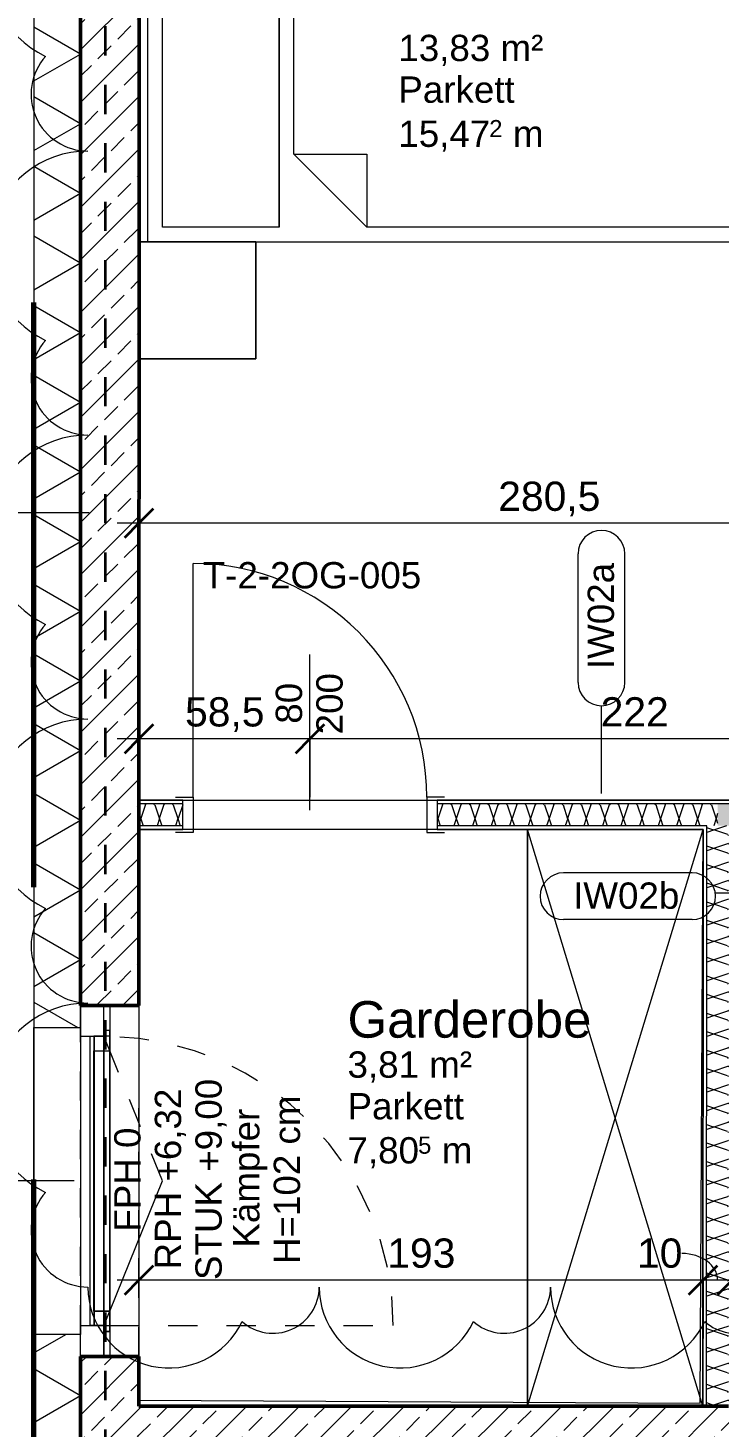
# Model space of a CAD drawing. Header units: metres. Extents: x -67.4 to -27.2, y 43.9 to 89.6.
# Drawn here: x -54.368 to -52.003, y 75.802 to 80.591 of the extents above; entities that cross this region are included whole.
import ezdxf

# ---------------------------------------------------------------- set-up
doc = ezdxf.new("R2010")
doc.units = ezdxf.units.M
for name, pattern in [('Strich Punkt Mittel', [0.015875, 0.00635, -0.004763, 0, -0.004763]), ('Verdeckt', [0.003, 0.002, -0.001]), ('Verdeckt Oben', [0.00225, 0.0015, -0.00075])]:
    doc.linetypes.add(name, pattern=pattern)
for name, color, linetype, lineweight in [('A-DETL-GENF_', 92, 'Continuous', 13), ('A-GLAZ', 151, 'Continuous', 18), ('A-GLAZ-IDEN_', 152, 'Continuous', 9), ('A_Bemassung-50_', 4, 'Continuous', 9), ('A_Bemassung_', 4, 'Continuous', 9), ('A_Beschriftung_', 7, 'Continuous', 9), ('A_Decken', 8, 'Continuous', 13), ('A_Fenster', 7, 'Continuous', 13), ('A_Moebel', 6, 'Continuous', 13), ('A_Raeume_', 7, 'Continuous', 5), ('A_Raeume_Beschriftung_', 7, 'Continuous', 9), ('A_Raster_', 1, 'Continuous', 9), ('A_Tueren', 31, 'Continuous', 13), ('A_Waende', 7, 'Continuous', 13), ('G-ANNO-REVC_', 71, 'Continuous', 9)]:
    doc.layers.add(name, color=color, linetype=linetype, lineweight=lineweight)
doc.styles.add('Arial_2', font='arial.ttf', dxfattribs={"height": 0.09})
doc.styles.add('Arial_3', font='arial.ttf', dxfattribs={"height": 0.05849})
doc.styles.add('Arial_4', font='arial.ttf', dxfattribs={"height": 0.125})
doc.styles.add('Arial_5', font='arial.ttf', dxfattribs={"height": 0.1})
doc.dimstyles.new('WGA-Bemaßung', dxfattribs={"dimscale": 0.3048, "dimtxt": 0.102026, "dimasz": 0.328084, "dimexe": 0.246063, "dimexo": 0.0625, "dimgap": 0.04101, "dimtad": 1, "dimdec": 1, "dimlfac": 100, "dimrnd": 0.5, "dimdsep": 46, "dimtxsty": 'Arial_5', "dimblk1": 'OBLIQUE', "dimblk2": 'OBLIQUE', "dimsah": 1, "dimcen": 0.09, "dimdle": 0.246063, "dimazin": 2, "dimtfac": 1, "dimtdec": 4, "dimtix": 1, "dimtmove": 0, "dimatfit": 3, "dimfxl": 0.656168, "dimfxlon": 1, "dimtvp": 1, "dimtolj": 1, "dimtzin": 0, "dimarcsym": 2})
doc.dimstyles.new('WGA-Bemaßung_3', dxfattribs={"dimscale": 0.3048, "dimtxt": 0.102026, "dimasz": 0.328084, "dimexe": 0.246063, "dimexo": 0.0625, "dimgap": 0.04101, "dimtad": 1, "dimdec": 1, "dimlfac": 100, "dimrnd": 0.5, "dimdsep": 46, "dimtxsty": 'Arial_5', "dimblk1": 'OBLIQUE', "dimblk2": 'OBLIQUE', "dimsah": 1, "dimcen": 0.09, "dimdle": 0.246063, "dimazin": 2, "dimtfac": 1, "dimtdec": 4, "dimtix": 1, "dimtmove": 1, "dimatfit": 3, "dimfxl": 0.656168, "dimfxlon": 1, "dimtvp": 1, "dimtolj": 1, "dimtzin": 0, "dimarcsym": 2})
pattern_1 = [(45, (0, 0), (-0.08980256, 0.08980256), []), (45, (0.0898, 0), (-0.08980256, 0.08980256), [0.0635, -0.03175])]

# ---------------------------------------------------------------- blocks, each defined once
blk = doc.blocks.new('UZ_D1 - SL_0800x2000_Zimmertür_Stahlzarge_GK-7175508-263_PP_02OG_BT2')
at = {"layer": 'A_Tueren', "lineweight": 5}
for p, q in [((-0.4, 0.06), (-0.46, 0.06)), ((-0.4, -0.06), (-0.4, 0.06)), ((0.4, 0.06), (0.46, 0.06)), ((0.4, -0.06), (0.4, 0.06)), ((-0.46, -0.06), (-0.4, -0.06)), ((0.46, -0.06), (0.4, -0.06)), ((0.4, -0.06), (0.4, -0.86))]:
    blk.add_line(p, q, dxfattribs=at)
blk.add_arc((0.4, -0.06), 0.8, 180, 270, dxfattribs=at)
blk = doc.blocks.new('Moeb_Bett - Doppelbett 180x210-V15-263_PP_02OG_BT2')
at = {"layer": 'A_Moebel', "color": 8}
for p, q in [((-1.3, 1.05), (-1.3, 0.65)), ((-0.9, 1.05), (-1.3, 1.05)), ((-1.3, 1.05), (-0.9, 1.05)), ((-1.3, 0.65), (-1.3, 1.05)), ((-0.9, 1.05), (-0.9, -1.05)), ((-0.9, 0.65), (-0.9, 1.05)), ((-0.9, 1.05), (-0.9, 0.65)), ((-0.9, 1.02), (0.9, 1.02)), ((0.9, -1.05), (0.9, 1.05)), ((1.3, 1.05), (0.9, 1.05)), ((0.9, 1.05), (0.9, 0.65)), ((0.9, 0.65), (0.9, 1.05)), ((0.9, 1.05), (1.3, 1.05)), ((1.3, 0.65), (1.3, 1.05)), ((1.3, 1.05), (1.3, 0.65)), ((-0.85, 0.57), (-0.85, 0.97)), ((-0.85, 0.97), (-0.025, 0.97)), ((-0.025, 0.97), (-0.025, 0.57)), ((0.025, 0.57), (0.025, 0.97)), ((0.025, 0.97), (0.85, 0.97)), ((0.85, 0.97), (0.85, 0.57)), ((-1.3, 0.65), (-0.9, 0.65)), ((-0.9, 0.65), (-1.3, 0.65)), ((0.9, 0.65), (1.3, 0.65)), ((1.3, 0.65), (0.9, 0.65)), ((-0.025, 0.57), (-0.85, 0.57)), ((-0.85, 0.57), (0.85, 0.57)), ((0.85, 0.57), (0.025, 0.57)), ((-0.85, 0.27), (-0.6, 0.52)), ((-0.6, 0.52), (-0.6, 0.27)), ((-0.6, 0.52), (-0.025, 0.52)), ((-0.025, 0.52), (-0.025, -1)), ((0.025, -1), (0.025, 0.52)), ((0.025, 0.52), (0.6, 0.52)), ((0.6, 0.52), (0.6, 0.27)), ((0.85, 0.27), (0.6, 0.52)), ((-0.6, 0.27), (-0.85, 0.27)), ((-0.85, -1), (-0.85, 0.27)), ((0.6, 0.27), (0.85, 0.27)), ((0.85, 0.27), (0.85, -1)), ((-0.025, -1), (-0.85, -1)), ((0.85, -1), (0.025, -1)), ((-0.9, -1.05), (0.9, -1.05))]:
    blk.add_line(p, q, dxfattribs=at)
blk = doc.blocks.new('Moeb_Schrank - Schrank_2m_60cm-6531564-263_PP_02OG_BT2')
at = {"layer": 'A_Moebel', "color": 8}
for p, q in [((0, 0), (1.9725, 0.6)), ((0, 0.6), (1.9725, 0)), ((1.9725, 0.6), (0, 0.6)), ((0, 0.6), (0, 0)), ((0, 0), (0, 0.6)), ((0, 0.6), (1.9725, 0.6)), ((1.9725, 0), (1.9725, 0.6)), ((1.9725, 0.6), (1.9725, 0.2996)), ((0, 0), (1.9725, 0)), ((1.9725, 0), (0, 0))]:
    blk.add_line(p, q, dxfattribs=at)
blk = doc.blocks.new('Fens_1tlg_OL - DF_OL_DK_1120x2400-V21-263_PP_02OG_BT2')
at = {"layer": 'A-GLAZ'}
for p, q in [((-0.6, 0.1), (-0.495, 0.1)), ((-0.6, 0.02), (-0.6, 0.1)), ((0.525, 0.1), (-0.525, 0.1)), ((-0.495, 0.1), (-0.495, 0.02)), ((0.495, 0.1), (0.495, 0.02)), ((0.6, 0.1), (0.495, 0.1)), ((0.6, 0.02), (0.6, 0.1)), ((-0.6, 0.02), (-0.515, 0.02)), ((-0.495, 0.02), (-0.6, 0.02)), ((-0.515, 0.02), (-0.495, 0.02)), ((-0.495, 0.02), (-0.445, 0.02)), ((-0.445, 0.02), (0.445, 0.02)), ((0.445, 0.02), (0.495, 0.02)), ((0.495, 0.02), (0.515, 0.02)), ((0.495, 0.02), (0.6, 0.02)), ((0.515, 0.02), (0.6, 0.02))]:
    blk.add_line(p, q, dxfattribs=at)
at = {"layer": 'A_Fenster', "linetype": 'Verdeckt Oben', "lineweight": 5}
for p, q in [((-0.525, 0.26), (0.525, 0.26)), ((-0.525, 0.1), (0.525, 0.1)), ((-0.6, -0.1), (0.6, -0.1)), ((-0.6, -0.1), (0.6, -0.1))]:
    blk.add_line(p, q, dxfattribs=at)
at = {"layer": 'A_Fenster'}
for p, q in [((-0.6, 0.1), (-0.6, 0.02)), ((-0.495, 0.055), (-0.495, 0.067)), ((-0.495, 0.067), (0.495, 0.067)), ((-0.495, 0.067), (0.495, 0.067)), ((-0.495, 0.055), (-0.495, 0.067)), ((-0.495, 0.02), (-0.495, 0.055)), ((-0.445, 0.055), (-0.495, 0.055)), ((0.495, 0.055), (-0.495, 0.055)), ((-0.495, 0.055), (-0.495, 0.02)), ((-0.495, 0.053), (-0.495, 0.055)), ((-0.495, 0.053), (-0.495, 0.055)), ((-0.445, 0.053), (-0.495, 0.053)), ((-0.445, 0.053), (-0.495, 0.053)), ((0.445, 0.055), (-0.445, 0.055)), ((-0.445, 0.055), (-0.445, 0)), ((0.445, 0.055), (-0.445, 0.055)), ((-0.445, 0.055), (0.445, 0.055)), ((-0.445, 0), (-0.445, 0.055)), ((0.445, 0.053), (-0.445, 0.053)), ((0.445, 0.053), (-0.445, 0.053)), ((0.495, 0.055), (0.445, 0.055)), ((0.445, 0.055), (0.445, 0)), ((0.445, 0.055), (0.445, 0)), ((0.495, 0.053), (0.445, 0.053)), ((0.495, 0.053), (0.445, 0.053)), ((0.495, 0.067), (0.495, 0.055)), ((0.495, 0.067), (0.495, 0.055)), ((0.495, 0.02), (0.495, 0.055)), ((0.495, 0.02), (0.495, 0.055)), ((0.495, 0.055), (0.495, 0.053)), ((0.495, 0.055), (0.495, 0.053)), ((-0.6, 0.02), (-0.515, 0.02)), ((-0.515, 0.02), (-0.495, 0.02)), ((-0.495, 0.02), (-0.515, 0.02)), ((-0.515, 0.02), (0.515, 0.02)), ((-0.515, 0), (-0.515, 0.02)), ((-0.515, 0.02), (-0.515, 0)), ((-0.495, 0.02), (-0.4455, 0)), ((-0.495, 0.02), (-0.445, 0.02)), ((-0.495, 0.02), (0.495, 0.02)), ((-0.445, 0.02), (-0.495, 0.02)), ((-0.495, 0.02), (-0.445, 0.02)), ((-0.445, 0.02), (0.445, 0.02)), ((0.445, 0.02), (-0.445, 0.02)), ((-0.445, 0.02), (0.445, 0.02)), ((0.445, 0.02), (0.495, 0.02)), ((0.495, 0.02), (0.445, 0.02)), ((0.445, 0.02), (0.495, 0.02)), ((0.495, 0.02), (0.515, 0.02)), ((0.515, 0.02), (0.495, 0.02)), ((0.515, 0.02), (0.6, 0.02)), ((0.515, 0), (0.515, 0.02)), ((0.515, 0), (0.515, 0.02)), ((0.515, 0), (-0.515, 0)), ((-0.515, 0), (-0.445, 0)), ((-0.4455, 0), (0, -0.18)), ((0.445, 0), (-0.445, 0)), ((0.445, 0), (-0.445, 0)), ((-0.445, 0), (0.445, 0)), ((0.445, 0), (0.515, 0))]:
    blk.add_line(p, q, dxfattribs=at)
at = {"layer": 'A_Fenster', "linetype": 'Verdeckt', "lineweight": 5}
for p, q in [((-0.495, 0.02), (-0.495, 0)), ((0.4455, 0), (0.495, 0.02)), ((-0.495, 0), (-0.495, -0.97)), ((0, -0.18), (0.4455, 0))]:
    blk.add_line(p, q, dxfattribs=at)
for start, end in [(358.8397, 0), (270, 358.8397)]:
    blk.add_arc((-0.495, 0.02), 0.99, start, end, dxfattribs=at)
blk = doc.blocks.new('Fens_1tlg_OL - DF_OL_DK_1120x2400-V32-263_PP_02OG_BT2')
at = {"layer": 'A_Fenster', "linetype": 'Verdeckt Oben', "lineweight": 5}
for p, q in [((-0.525, 0.26), (0.525, 0.26)), ((-0.525, 0.1), (0.525, 0.1)), ((-0.6, -0.1), (0.6, -0.1)), ((-0.6, -0.1), (0.6, -0.1))]:
    blk.add_line(p, q, dxfattribs=at)
at = {"layer": 'A_Fenster'}
for p, q in [((-0.495, 0.055), (-0.495, 0.067)), ((-0.495, 0.067), (0.495, 0.067)), ((-0.495, 0.067), (0.495, 0.067)), ((-0.495, 0.055), (-0.495, 0.067)), ((-0.495, 0.053), (-0.495, 0.055)), ((-0.445, 0.055), (-0.495, 0.055)), ((-0.445, 0.055), (-0.495, 0.055)), ((-0.495, 0.055), (-0.495, 0.053)), ((-0.495, 0.053), (-0.495, 0.055)), ((-0.495, 0.053), (-0.495, 0.055)), ((-0.495, 0.02), (-0.495, 0.053)), ((-0.495, 0.053), (-0.495, 0.02)), ((-0.445, 0.053), (-0.495, 0.053)), ((-0.445, 0.053), (-0.495, 0.053)), ((0.445, 0.055), (-0.445, 0.055)), ((0.445, 0.055), (-0.445, 0.055)), ((-0.445, 0.055), (-0.445, 0.053)), ((0.445, 0.055), (-0.445, 0.055)), ((-0.445, 0.055), (0.445, 0.055)), ((-0.445, 0.053), (-0.445, 0.055)), ((-0.445, 0.053), (-0.445, 0.02)), ((-0.445, 0.02), (-0.445, 0.053)), ((0.445, 0.053), (-0.445, 0.053)), ((0.445, 0.053), (-0.445, 0.053)), ((0.495, 0.055), (0.445, 0.055)), ((0.495, 0.055), (0.445, 0.055)), ((0.445, 0.055), (0.445, 0.053)), ((0.445, 0.055), (0.445, 0.053)), ((0.445, 0.053), (0.445, 0.02)), ((0.445, 0.053), (0.445, 0.02)), ((0.495, 0.053), (0.445, 0.053)), ((0.495, 0.053), (0.445, 0.053)), ((0.495, 0.067), (0.495, 0.055)), ((0.495, 0.067), (0.495, 0.055)), ((0.495, 0.053), (0.495, 0.055)), ((0.495, 0.053), (0.495, 0.055)), ((0.495, 0.055), (0.495, 0.053)), ((0.495, 0.055), (0.495, 0.053)), ((0.495, 0.02), (0.495, 0.053)), ((0.495, 0.02), (0.495, 0.053)), ((-0.495, 0.02), (-0.515, 0.02)), ((-0.515, 0.02), (-0.495, 0.02)), ((-0.515, 0), (-0.515, 0.02)), ((-0.515, 0.02), (-0.515, 0)), ((-0.495, 0.02), (-0.4455, 0)), ((-0.495, 0.02), (-0.445, 0.02)), ((-0.445, 0.02), (-0.495, 0.02)), ((-0.495, 0.02), (-0.445, 0.02)), ((-0.495, 0.02), (-0.445, 0.02)), ((-0.445, 0.02), (0.445, 0.02)), ((0.445, 0.02), (-0.445, 0.02)), ((-0.445, 0.02), (0.445, 0.02)), ((-0.445, 0.02), (-0.445, 0)), ((-0.445, 0.02), (0.445, 0.02)), ((-0.445, 0), (-0.445, 0.02)), ((0.445, 0.02), (0.495, 0.02)), ((0.495, 0.02), (0.445, 0.02)), ((0.445, 0.02), (0.495, 0.02)), ((0.445, 0.02), (0.445, 0)), ((0.445, 0.02), (0.445, 0)), ((0.445, 0.02), (0.495, 0.02)), ((0.515, 0.02), (0.495, 0.02)), ((0.495, 0.02), (0.515, 0.02)), ((0.515, 0), (0.515, 0.02)), ((0.515, 0), (0.515, 0.02))]:
    blk.add_line(p, q, dxfattribs=at)
at = {"layer": 'A_Fenster', "linetype": 'Verdeckt', "lineweight": 5}
for p, q in [((-0.495, 0.02), (-0.495, 0)), ((0.4455, 0), (0.495, 0.02))]:
    blk.add_line(p, q, dxfattribs=at)
blk.add_arc((-0.495, 0.02), 0.99, 358.8397, 0, dxfattribs=at)
blk = doc.blocks.new('Dtai_Fluchtlinie_Grenzlinie - Dtai_Grenzlinie-5920249-263_PP_02OG_BT2')
at = {"layer": 'A-DETL-GENF_', "lineweight": 70}
for p, q in [((27.45, 0), (29.45, 0)), ((30.45, 0), (32.45, 0))]:
    blk.add_line(p, q, dxfattribs=at)
blk = doc.blocks.new('BS_Tuer_PP - oben-10002441-263_PP_02OG_BT2')
at = {"layer": 'A_Beschriftung_'}
blk.add_line((0, 0.000124), (0, 0.010761), dxfattribs=at)
blk = doc.blocks.new('BS_Fens_PP_Kämpfer - oben-10106766-263_PP_02OG_BT2')
at = {"layer": 'A-GLAZ-IDEN_'}
blk.add_line((0, 0.000124), (0, 0.010761), dxfattribs=at)
blk = doc.blocks.new('DIMBLOCK246-263_PP_02OG_BT2')
at = {"layer": 'A_Bemassung-50_', "transparency": 16777216}
for p, q in [((-51.9581, 76.3075), (-51.9581, 76.3825)), ((-49.3331, 76.3074), (-49.3331, 76.3824)), ((-49.3331, 76.3074), (-51.9581, 76.3075)), ((-51.9581, 76.3075), (-51.9581, 76.1075)), ((-49.3331, 76.3074), (-49.3331, 76.1074))]:
    blk.add_line(p, q, dxfattribs=at)
at = {"layer": 'A_Bemassung-50_', "lineweight": 35, "transparency": 16777216}
for p, q in [((-51.9581, 76.3075), (-51.9081, 76.3575)), ((-49.3331, 76.3074), (-49.2831, 76.3574)), ((-51.9581, 76.3075), (-52.0081, 76.2575)), ((-49.3331, 76.3074), (-49.3831, 76.2574))]:
    blk.add_line(p, q, dxfattribs=at)
at = {"layer": 'A_Bemassung-50_', "color": 0, "transparency": 16777216, "insert": (-50.8191, 76.4498), "char_height": 0.1, "width": 0.416266, "attachment_point": 1, "rotation": 359.9983, "line_spacing_factor": 0.941778, "style": 'Arial_5'}
blk.add_mtext('262,5', dxfattribs=at)
blk = doc.blocks.new('_Oblique')
at = {"color": 0, "linetype": 'ByBlock', "lineweight": -2}
blk.add_line((-0.5, -0.5), (0.5, 0.5), dxfattribs=at)
blk = doc.blocks.new('DIMBLOCK247-263_PP_02OG_BT2')
at = {"layer": 'A_Bemassung-50_', "transparency": 16777216}
for p, q in [((-52.0581, 76.3075), (-52.0581, 76.3825)), ((-51.9581, 76.3075), (-51.9581, 76.3825)), ((-51.9581, 76.3075), (-52.0581, 76.3075)), ((-52.0581, 76.3075), (-52.0581, 76.1075)), ((-51.9581, 76.3075), (-51.9581, 76.1075))]:
    blk.add_line(p, q, dxfattribs=at)
at = {"layer": 'A_Bemassung-50_', "lineweight": 35, "transparency": 16777216}
for p, q in [((-52.0581, 76.3075), (-52.0081, 76.3575)), ((-51.9581, 76.3075), (-51.9081, 76.3575)), ((-52.0581, 76.3075), (-52.1081, 76.2575)), ((-51.9581, 76.3075), (-52.0081, 76.2575))]:
    blk.add_line(p, q, dxfattribs=at)
at = {"layer": 'A_Bemassung-50_', "transparency": 16777216}
blk.add_ellipse((-52.1301, 76.3075), major_axis=(-0.1219, 0), ratio=0.746221, start_param=3.141593, end_param=4.712389, dxfattribs=at)
at = {"layer": 'A_Bemassung-50_', "color": 0, "transparency": 16777216, "insert": (-52.2839, 76.4499), "char_height": 0.1, "width": 0.184588, "attachment_point": 1, "rotation": 359.9983, "line_spacing_factor": 0.941778, "style": 'Arial_5'}
blk.add_mtext('10', dxfattribs=at)
blk = doc.blocks.new('DIMBLOCK248-263_PP_02OG_BT2')
at = {"layer": 'A_Bemassung-50_', "transparency": 16777216}
for p, q in [((-53.9881, 76.3076), (-53.9881, 76.3826)), ((-52.0581, 76.3075), (-52.0581, 76.3825)), ((-52.0581, 76.3075), (-54.0631, 76.3076)), ((-53.9881, 76.3076), (-53.9881, 76.1076)), ((-52.0581, 76.3075), (-52.0581, 76.1075))]:
    blk.add_line(p, q, dxfattribs=at)
at = {"layer": 'A_Bemassung-50_', "lineweight": 35, "transparency": 16777216}
for p, q in [((-53.9881, 76.3076), (-53.9381, 76.3576)), ((-52.0581, 76.3075), (-52.0081, 76.3575)), ((-53.9881, 76.3076), (-54.0381, 76.2576)), ((-52.0581, 76.3075), (-52.1081, 76.2575))]:
    blk.add_line(p, q, dxfattribs=at)
at = {"layer": 'A_Bemassung-50_', "color": 0, "transparency": 16777216, "insert": (-53.1385, 76.4499), "char_height": 0.1, "width": 0.276883, "attachment_point": 1, "rotation": 359.9983, "line_spacing_factor": 0.941778, "style": 'Arial_5'}
blk.add_mtext('193', dxfattribs=at)
blk = doc.blocks.new('BS_Wand_Lollipop - links_unten-2026911-263_PP_02OG_BT2')
at = {"layer": 'A_Beschriftung_'}
for p, q in [((-0.00467, 0.001367), (-0.01347, 0.001367)), ((-0.003087, 0), (0.003, 0)), ((-0.00467, -0.001833), (-0.01347, -0.001833))]:
    blk.add_line(p, q, dxfattribs=at)
for centre, start, end in [((-0.01347, -0.000233), 90, 270), ((-0.00467, -0.000233), 270, 90)]:
    blk.add_arc(centre, 0.0016, start, end, dxfattribs=at)
blk = doc.blocks.new('BS_Wand_Lollipop - rechts_oben-2026913-263_PP_02OG_BT2')
at = {"layer": 'A_Beschriftung_'}
for p, q in [((0.0046, 0.0016), (0.0134, 0.0016)), ((-0.003, 0), (0.003, 0)), ((0.0046, -0.0016), (0.0134, -0.0016))]:
    blk.add_line(p, q, dxfattribs=at)
for centre, start, end in [((0.0046, 0), 90, 270), ((0.0134, 0), 270, 90)]:
    blk.add_arc(centre, 0.0016, start, end, dxfattribs=at)
blk = doc.blocks.new('DIMBLOCK349-263_PP_02OG_BT2')
at = {"layer": 'A_Bemassung-50_', "transparency": 16777216}
for p, q in [((-53.4031, 78.1592), (-53.4031, 78.2342)), ((-51.1827, 78.1591), (-51.1827, 78.2341)), ((-51.1827, 78.1591), (-53.4031, 78.1592)), ((-53.4031, 78.1592), (-53.4031, 77.9592)), ((-51.1827, 78.1591), (-51.1827, 77.9591))]:
    blk.add_line(p, q, dxfattribs=at)
at = {"layer": 'A_Bemassung-50_', "lineweight": 35, "transparency": 16777216}
for p, q in [((-53.4031, 78.1592), (-53.3531, 78.2092)), ((-51.1827, 78.1591), (-51.1327, 78.2091)), ((-53.4031, 78.1592), (-53.4531, 78.1092)), ((-51.1827, 78.1591), (-51.2327, 78.1091))]:
    blk.add_line(p, q, dxfattribs=at)
at = {"layer": 'A_Bemassung-50_', "color": 0, "transparency": 16777216, "insert": (-52.4083, 78.3015), "char_height": 0.1, "width": 0.276883, "attachment_point": 1, "rotation": 359.9983, "line_spacing_factor": 0.941778, "style": 'Arial_5'}
blk.add_mtext('222', dxfattribs=at)
blk = doc.blocks.new('DIMBLOCK350-263_PP_02OG_BT2')
at = {"layer": 'A_Bemassung-50_', "transparency": 16777216}
for p, q in [((-53.9881, 78.1592), (-53.9881, 78.2342)), ((-53.4031, 78.1592), (-53.4031, 78.2342)), ((-53.4031, 78.1592), (-54.0631, 78.1592)), ((-53.9881, 78.1592), (-53.9881, 77.9592)), ((-53.4031, 78.1592), (-53.4031, 77.9592))]:
    blk.add_line(p, q, dxfattribs=at)
at = {"layer": 'A_Bemassung-50_', "lineweight": 35, "transparency": 16777216}
for p, q in [((-53.9881, 78.1592), (-53.9381, 78.2092)), ((-53.4031, 78.1592), (-53.3531, 78.2092)), ((-53.9881, 78.1592), (-54.0381, 78.1092)), ((-53.4031, 78.1592), (-53.4531, 78.1092))]:
    blk.add_line(p, q, dxfattribs=at)
at = {"layer": 'A_Bemassung-50_', "color": 0, "transparency": 16777216, "insert": (-53.8306, 78.3015), "char_height": 0.1, "width": 0.323972, "attachment_point": 1, "rotation": 359.9983, "line_spacing_factor": 0.941778, "style": 'Arial_5'}
blk.add_mtext('58,5', dxfattribs=at)
blk = doc.blocks.new('DIMBLOCK356-263_PP_02OG_BT2')
at = {"layer": 'A_Bemassung-50_', "transparency": 16777216}
for p, q in [((-53.9881, 78.8968), (-53.9881, 78.9718)), ((-51.1827, 78.8967), (-51.1827, 78.9717)), ((-51.1827, 78.8967), (-54.0631, 78.8968)), ((-53.9881, 78.8968), (-53.9881, 78.6968)), ((-51.1827, 78.8967), (-51.1827, 78.6967))]:
    blk.add_line(p, q, dxfattribs=at)
at = {"layer": 'A_Bemassung-50_', "lineweight": 35, "transparency": 16777216}
for p, q in [((-53.9881, 78.8968), (-53.9381, 78.9468)), ((-51.1827, 78.8967), (-51.1327, 78.9467)), ((-53.9881, 78.8968), (-54.0381, 78.8468)), ((-51.1827, 78.8967), (-51.2327, 78.8467))]:
    blk.add_line(p, q, dxfattribs=at)
at = {"layer": 'A_Bemassung-50_', "color": 0, "transparency": 16777216, "insert": (-52.7588, 79.0391), "char_height": 0.1, "width": 0.416266, "attachment_point": 1, "rotation": 359.9983, "line_spacing_factor": 0.941778, "style": 'Arial_5'}
blk.add_mtext('280,5', dxfattribs=at)
blk = doc.blocks.new('Family - ___-11916793-263_PP_02OG_BT2')
at = {"layer": 'G-ANNO-REVC_'}
for centre, radius, start, end in [((-18.8855, 95.4247), 0.34, 67.36, 222.1512), ((-19.0538, 95.0211), 0.1943, 115.5497, 247.36), ((-19.2595, 94.528), 0.34, 67.36, 222.1512), ((-19.4278, 94.1245), 0.1943, 115.5497, 247.36), ((-19.6335, 93.6313), 0.34, 67.36, 222.1512), ((-19.8018, 93.2278), 0.1943, 115.5497, 247.36), ((-20.0075, 92.7346), 0.34, 67.36, 222.1512), ((-20.1758, 92.3311), 0.1943, 115.5497, 247.36), ((-20.3815, 91.8379), 0.34, 67.36, 222.1512), ((-20.5498, 91.4344), 0.1943, 115.5497, 247.36), ((-20.3689, 91.1484), 0.277, 157.36, 312.1512), ((-20.0402, 91.0113), 0.1583, 205.5497, 337.36), ((-19.6384, 90.8437), 0.277, 157.36, 312.1512), ((-19.3096, 90.7066), 0.1583, 205.5497, 337.36), ((-18.9078, 90.539), 0.277, 157.36, 312.1512), ((-18.5791, 90.4019), 0.1583, 205.5497, 337.36)]:
    blk.add_arc(centre, radius, start, end, dxfattribs=at)

msp = doc.modelspace()

# ---------------------------------------------------------------- hatches: boundary and pattern name
at = {"layer": 'A_Waende', "lineweight": 5}
h = msp.add_hatch(dxfattribs=at)
h.set_pattern_fill('FP_4', color=250, style=0, pattern_type=2)
h.set_pattern_definition(pattern_1)
h.paths.add_polyline_path([(-53.9882, 75.6967), (-53.9882, 76.0467), (-54.1881, 76.0467), (-54.1881, 75.6967), (-53.9882, 75.6967)])
h.paths.add_polyline_path([(-53.9882, 77.2467), (-53.9881, 77.2467), (-53.9881, 83.0799), (-54.1879, 83.0799), (-54.1879, 77.2467), (-54.0291, 77.2467)])
h = msp.add_hatch(dxfattribs=at)
h.set_pattern_fill('FP_3', color=250, angle=202.64, style=0, pattern_type=2)
h.set_pattern_definition([(89.998, (-54.18766, 80.02565), (-0.20637, 7e-06), []), (149.998, (-54.18766, 80.02565), (-0.103191, -0.178718), []), (209.998, (-54.18766, 80.02565), (0.103184, -0.178734), [])])
h.paths.add_polyline_path([(-54.1883, 77.1717), (-54.1881, 77.1717), (-54.1883, 82.8799), (-54.3479, 82.8799), (-54.3481, 77.1717)])
h = msp.add_hatch(dxfattribs=at)
h.set_pattern_fill('FP_57', color=250, angle=-112.36, style=0, pattern_type=2)
h.set_pattern_definition([(224.998, (-52.99785, 77.949585), (-0.127012, -0.253995), [0.02245, -0.15715]), (224.998, (-53.04573, 77.83844), (-0.127012, -0.2539954), [0.02245, -0.15715]), (224.998, (-53.06193, 77.94891), (-0.127012, -0.2539954), [0.02245, -0.15715]), (224.998, (-53.10981, 77.83777), (-0.127012, -0.2539954), [0.02245, -0.15715]), (251.563, (-53.014166, 77.933587), (-0.1270184, -0.5079932), [0.0502, -0.35141]), (251.563, (-53.029488, 77.885825), (-0.1270184, -0.5079932), [0.0502, -0.35141]), (251.563, (-53.076935, 77.933457), (-0.1270184, -0.5079932), [0.0502, -0.35141]), (251.563, (-53.09318, 77.886075), (-0.1270184, -0.5079932), [0.0502, -0.35141]), (314.998, (-53.013425, 77.83813), (-0.1269946, 0.254004), [0.02245, -0.15715]), (314.998, (-53.06193, 77.94891), (-0.1269946, 0.254004), [0.02245, -0.15715]), (314.998, (-53.07712, 77.83838), (-0.1269946, 0.254004), [0.02245, -0.15715]), (314.998, (-53.12562, 77.94916), (-0.1269946, 0.254004), [0.02245, -0.15715]), (288.433, (-53.029488, 77.885825), (-0.126983, 0.5080021), [0.0502, -0.35141]), (288.433, (-53.04555, 77.933522), (-0.126983, 0.5080021), [0.0502, -0.35141]), (288.433, (-53.09318, 77.886075), (-0.126983, 0.5080021), [0.0502, -0.35141]), (288.433, (-53.109244, 77.93377), (-0.126983, 0.5080021), [0.0502, -0.35141])])
h.paths.add_polyline_path([(-52.0456, 77.8616), (-52.0081, 77.8616), (-52.0081, 77.9366), (-52.0081, 77.9366), (-52.9681, 77.9366), (-52.9681, 77.8616), (-52.0581, 77.8616)])
h.paths.add_polyline_path([(-53.8381, 77.8617), (-53.8381, 77.9367), (-53.9881, 77.9367), (-53.9879, 77.8617)])
h = msp.add_hatch(dxfattribs=at)
h.set_pattern_fill('FP_104', color=250, angle=-112.36, style=0, pattern_type=2)
h.set_pattern_definition([(225, (-50.042745, 77.94937), (-0.1270034, -0.254), [0.02245, -0.15715]), (225, (-50.09063, 77.83823), (-0.1270034, -0.254), [0.02245, -0.15715]), (225, (-50.10682, 77.9487), (-0.1270034, -0.254), [0.02245, -0.15715]), (225, (-50.15432, 77.83848), (-0.1270034, -0.254), [0.02245, -0.15715]), (251.565, (-50.059057, 77.933375), (-0.1270007, -0.50799766), [0.0502, -0.35141]), (251.565, (-50.07438, 77.885613), (-0.1270007, -0.50799766), [0.0502, -0.35141]), (251.565, (-50.12275, 77.933625), (-0.1270007, -0.50799766), [0.0502, -0.35141]), (251.565, (-50.138073, 77.885862), (-0.1270007, -0.50799766), [0.0502, -0.35141]), (315, (-50.05924, 77.8383), (-0.1270034, 0.254), [0.02245, -0.15715]), (315, (-50.10682, 77.9487), (-0.1270034, 0.254), [0.02245, -0.15715]), (315, (-50.12201, 77.838165), (-0.1270034, 0.254), [0.02245, -0.15715]), (315, (-50.17051, 77.94895), (-0.1270034, 0.254), [0.02245, -0.15715]), (288.435, (-50.07438, 77.885613), (-0.1270007, 0.50799766), [0.0502, -0.35141]), (288.435, (-50.09044, 77.93331), (-0.1270007, 0.50799766), [0.0502, -0.35141]), (288.435, (-50.138073, 77.885862), (-0.1270007, 0.50799766), [0.0502, -0.35141]), (288.435, (-50.154136, 77.93356), (-0.1270007, 0.50799766), [0.0502, -0.35141])])
h.paths.add_polyline_path([(-50.6863, 77.8616), (-50.4493, 77.8616), (-50.4493, 77.9366), (-52.0081, 77.9366), (-52.0081, 77.8616), (-51.0881, 77.8616)])
h.paths.add_polyline_path([(-49.1368, 77.8616), (-49.1368, 77.9366), (-49.5793, 77.9366), (-49.5793, 77.8616), (-49.2331, 77.8616)])
h.paths.add_polyline_path([(-48.0906, 77.8616), (-48.0906, 77.9366), (-48.2668, 77.9366), (-48.2668, 77.8616), (-48.1656, 77.8616)])
h = msp.add_hatch(dxfattribs=at)
h.set_pattern_fill('FP_51', color=250, angle=247.64, style=0, pattern_type=2)
h.set_pattern_definition([(134.998, (-51.95792, 76.86329), (-0.253995, 0.127012), [0.02245, -0.15715]), (134.998, (-52.06944, 76.91025), (-0.2539954, 0.127012), [0.02245, -0.15715]), (134.998, (-51.95805, 76.92606), (-0.2539954, 0.127012), [0.02245, -0.15715]), (134.998, (-52.06919, 76.97394), (-0.2539954, 0.127012), [0.02245, -0.15715]), (161.563, (-51.974293, 76.878678), (-0.5079932, 0.1270184), [0.0502, -0.35141]), (161.563, (-52.021675, 76.894924), (-0.5079932, 0.1270184), [0.0502, -0.35141]), (161.563, (-51.974044, 76.94237), (-0.5079932, 0.1270184), [0.0502, -0.35141]), (161.563, (-52.021806, 76.957694), (-0.5079932, 0.1270184), [0.0502, -0.35141]), (224.998, (-52.06937, 76.87886), (0.254004, 0.1269946), [0.02245, -0.15715]), (224.998, (-51.95805, 76.92606), (0.254004, 0.1269946), [0.02245, -0.15715]), (224.998, (-52.06912, 76.94256), (0.254004, 0.1269946), [0.02245, -0.15715]), (224.998, (-51.9578, 76.98975), (0.254004, 0.1269946), [0.02245, -0.15715]), (198.433, (-52.021675, 76.894924), (0.5080021, 0.126983), [0.0502, -0.35141]), (198.433, (-51.97398, 76.910987), (0.5080021, 0.126983), [0.0502, -0.35141]), (198.433, (-52.021806, 76.957694), (0.5080021, 0.126983), [0.0502, -0.35141]), (198.433, (-51.97411, 76.973756), (0.5080021, 0.126983), [0.0502, -0.35141])])
h.paths.add_polyline_path([(-51.9707, 75.8766), (-51.9706, 77.8616), (-52.0456, 77.8616), (-52.0456, 75.8766)])
h = msp.add_hatch(dxfattribs=at)
h.set_pattern_fill('FP_136', color=250, angle=202.64, style=0, pattern_type=2)
h.set_pattern_definition([(89.998, (-54.18793, 76.38935), (-0.20637, 7e-06), []), (149.998, (-54.18793, 76.38935), (-0.10319, -0.17872), []), (209.998, (-54.18793, 76.38935), (0.103184, -0.178734), [])])
h.paths.add_polyline_path([(-54.1882, 75.6067), (-54.1883, 76.1217), (-54.3481, 76.1217), (-54.3479, 75.6067), (-54.1882, 75.6067)])
h = msp.add_hatch(dxfattribs=at)
h.set_pattern_fill('FP_4', color=250, style=0, pattern_type=2)
h.set_pattern_definition(pattern_1)
h.paths.add_polyline_path([(-45.2082, 75.6964), (-45.2082, 75.8764), (-45.7682, 75.8764), (-45.7682, 75.6964), (-45.2082, 75.6964)])
h.paths.add_polyline_path([(-46.7882, 75.6965), (-46.7882, 75.8765), (-49.3331, 75.8765), (-49.3332, 75.8765), (-53.9882, 75.8766), (-53.9882, 75.6967), (-46.8082, 75.6965)])

# ---------------------------------------------------------------- linework, layer by layer
at = {"layer": 'A_Decken'}
for p, q in [((-52.0683, 75.8867), (-52.0581, 77.8491)), ((-54.0881, 77.2467), (-54.0881, 76.0467)), ((-53.9882, 75.8967), (-52.0683, 75.8867))]:
    msp.add_line(p, q, dxfattribs=at)
at = {"layer": 'A_Raeume_', "flags": 128}
for points in [[(-53.9879, 82.8799), (-53.9881, 77.9492), (-52.0597, 77.9491), (-52.0081, 77.9491), (-52.0081, 77.9491), (-51.1827, 77.9491), (-51.1827, 79.1991), (-51.1826, 82.8798)], [(-53.9881, 77.8492), (-53.9882, 75.8767), (-52.0582, 75.8766), (-52.0581, 77.8491)]]:
    msp.add_lwpolyline(points, close=True, dxfattribs=at)
at = {"layer": 'A_Raster_', "linetype": 'Strich Punkt Mittel', "lineweight": 35}
msp.add_line((-54.1037, 84.1967), (-54.1049, 46.5271), dxfattribs=at)
at = {"layer": 'A_Waende', "color": 10, "lineweight": 50}
for p, q in [((-54.1879, 83.0799), (-54.1881, 77.2467)), ((-53.9881, 77.2467), (-53.9879, 82.8799)), ((-54.1881, 77.2467), (-53.9881, 77.2467)), ((-54.1882, 74.7667), (-54.1881, 76.0467)), ((-53.9881, 76.0467), (-54.1881, 76.0467)), ((-53.9882, 75.8767), (-53.9881, 76.0467)), ((-51.9707, 75.8766), (-53.9882, 75.8767))]:
    msp.add_line(p, q, dxfattribs=at)
at = {"layer": 'A_Waende', "color": 250, "lineweight": 5}
for p, q in [((-54.3479, 82.8799), (-54.3481, 77.1717)), ((-53.8381, 77.8617), (-53.8381, 77.9367)), ((-52.9681, 77.9366), (-52.9681, 77.8616)), ((-54.1881, 77.1717), (-54.1881, 77.2467)), ((-54.3481, 77.1717), (-54.1881, 77.1717)), ((-54.3481, 76.1217), (-54.3482, 74.6917)), ((-54.1881, 76.1217), (-54.3481, 76.1217)), ((-54.1881, 76.0467), (-54.1881, 76.1217))]:
    msp.add_line(p, q, dxfattribs=at)
at = {"layer": 'A_Waende'}
for p, q in [((-53.8381, 77.9492), (-53.9881, 77.9492)), ((-53.8381, 77.9367), (-53.9881, 77.9367)), ((-53.8381, 77.9367), (-53.8381, 77.9492)), ((-52.0081, 77.9491), (-52.9681, 77.9491)), ((-52.9681, 77.9491), (-52.9681, 77.9366)), ((-52.0081, 77.9366), (-52.9681, 77.9366)), ((-51.1827, 77.9491), (-52.0081, 77.9491)), ((-51.1702, 77.9366), (-52.0081, 77.9366)), ((-53.8381, 77.8617), (-53.9881, 77.8617)), ((-53.9881, 77.8492), (-53.8381, 77.8492)), ((-53.8381, 77.8492), (-53.8381, 77.8617)), ((-52.9681, 77.8616), (-52.9681, 77.8491)), ((-52.0456, 77.8616), (-52.9681, 77.8616)), ((-52.9681, 77.8491), (-52.0581, 77.8491)), ((-52.0581, 77.8491), (-52.0582, 75.8766)), ((-52.0457, 75.8766), (-52.0456, 77.8616)), ((-54.3481, 76.1217), (-54.3481, 77.1717)), ((-54.3481, 77.1717), (-54.3481, 76.1217)), ((-54.1881, 77.1717), (-54.1881, 76.1217))]:
    msp.add_line(p, q, dxfattribs=at)

# ---------------------------------------------------------------- block references
at = {"layer": 'A-DETL-GENF_', "rotation": 89.99827587845456}
msp.add_blockref('Dtai_Fluchtlinie_Grenzlinie - Dtai_Grenzlinie-5920249-263_PP_02OG_BT2', (-54.349, 47.2019), dxfattribs=at)
at = {"layer": 'A-GLAZ', "rotation": 89.9982758784651}
msp.add_blockref('Fens_1tlg_OL - DF_OL_DK_1120x2400-V21-263_PP_02OG_BT2', (-54.0881, 76.6467), dxfattribs=at)
at = {"layer": 'A-GLAZ-IDEN_', "xscale": 49.99999999999998, "yscale": 49.99999999999998, "zscale": 49.99999999999998, "rotation": 89.9982758784652}
msp.add_blockref('BS_Fens_PP_Kämpfer - oben-10106766-263_PP_02OG_BT2', (-54.2039, 76.6467), dxfattribs=at)
at = {"layer": 'A_Beschriftung_', "xscale": 49.99999999999998, "yscale": 49.99999999999998, "zscale": 49.99999999999998}
for p in [(-54.3089, 78.933), (-51.8619, 77.6324)]:
    msp.add_blockref('BS_Wand_Lollipop - links_unten-2026911-263_PP_02OG_BT2', p, dxfattribs=at)
for name, p, rotation in [('BS_Wand_Lollipop - rechts_oben-2026913-263_PP_02OG_BT2', (-52.4057, 78.1224), 89.99999999999991), ('BS_Tuer_PP - oben-10002441-263_PP_02OG_BT2', (-53.4031, 77.9092), 359.998275878371)]:
    msp.add_blockref(name, p, dxfattribs=dict(at, rotation=rotation))
at = {"layer": 'A_Fenster', "linetype": 'Verdeckt Oben', "lineweight": 5, "rotation": 89.9982758784651}
msp.add_blockref('Fens_1tlg_OL - DF_OL_DK_1120x2400-V32-263_PP_02OG_BT2', (-54.0881, 76.6467), dxfattribs=at)
at = {"layer": 'A_Moebel', "color": 8, "rotation": 89.99827587845473}
for name, p in [('Moeb_Bett - Doppelbett 180x210-V15-263_PP_02OG_BT2', (-52.938, 80.7593)), ('Moeb_Schrank - Schrank_2m_60cm-6531564-263_PP_02OG_BT2', (-52.0582, 75.8766))]:
    msp.add_blockref(name, p, dxfattribs=at)
at = {"layer": 'A_Tueren', "rotation": 179.998275878371}
msp.add_blockref('UZ_D1 - SL_0800x2000_Zimmertür_Stahlzarge_GK-7175508-263_PP_02OG_BT2', (-53.4031, 77.8992), dxfattribs=at)
at = {"layer": 'G-ANNO-REVC_', "rotation": 22.64000000000043}
msp.add_blockref('Family - ___-11916793-263_PP_02OG_BT2', (0, 0), dxfattribs=at)

# ---------------------------------------------------------------- texts
at = {"layer": 'A-GLAZ-IDEN_', "char_height": 0.09, "attachment_point": 1, "rotation": 90, "style": 'Arial_2'}
for s, insert, width in [('STUK +9,00', (-53.7951, 76.3078), 0.82173), ('RPH +6,32', (-53.934, 76.3441), 0.737552), ('H=102 cm', (-53.5271, 76.3625), 0.689451), ('Kämpfer', (-53.666, 76.4187), 0.557173), ('FPH 0', (-54.0729, 76.4731), 0.424894)]:
    msp.add_mtext(s, dxfattribs=dict(at, insert=insert, width=width))
at = {"layer": 'A_Beschriftung_', "char_height": 0.09, "attachment_point": 1, "style": 'Arial_2'}
for s, insert, width, rotation in [('T-2-2OG-005', (-53.77, 78.7639), 0.889873, 359.9983), ('IW02a', (-52.4528, 78.3976), 0.43692, 90), ('200', (-53.3813, 78.1745), 0.252532, 90), ('80', (-53.5202, 78.2109), 0.168354, 90)]:
    msp.add_mtext(s, dxfattribs=dict(at, insert=insert, width=width, rotation=rotation))
at = {"layer": 'A_Beschriftung_', "insert": (-52.5026, 77.6678), "char_height": 0.09, "width": 0.440928, "attachment_point": 1, "style": 'Arial_2'}
msp.add_mtext('IW02b', dxfattribs=at)
at = {"layer": 'A_Raeume_Beschriftung_', "attachment_point": 1}
for s, insert, char_height, width, style in [('13,83 m²', (-53.1007, 80.5677), 0.09, 0.58924, 'Arial_2'), ('Parkett', (-53.1007, 80.4252), 0.09, 0.464979, 'Arial_2'), ('15,47', (-53.1007, 80.2743), 0.09, 0.376793, 'Arial_2'), ('2', (-52.7898, 80.2761), 0.0585, 0.056118, 'Arial_3'), (' m', (-52.7435, 80.2743), 0.09, 0.164346, 'Arial_2'), ('Garderobe', (-53.2746, 77.2619), 0.125, 1.006118, 'Arial_4'), ('3,81 m²', (-53.2746, 77.0899), 0.09, 0.505063, 'Arial_2'), ('Parkett', (-53.2746, 76.9474), 0.09, 0.464979, 'Arial_2'), ('7,80', (-53.2746, 76.7965), 0.09, 0.292616, 'Arial_2'), ('5', (-53.0332, 76.7983), 0.0585, 0.056118, 'Arial_3'), (' m', (-52.9869, 76.7965), 0.09, 0.164346, 'Arial_2')]:
    msp.add_mtext(s, dxfattribs=dict(at, insert=insert, char_height=char_height, width=width, style=style))

# ---------------------------------------------------------------- dimensions: what is measured, and where the dimension line sits
at = {"layer": 'A_Bemassung_'}
for base, p1, p2, override, picture, middle in [((-53.9881, 78.8968), (-51.1827, 78.6967), (-53.9881, 78.6968), {"dimpost": '<>', "dimfxl": 2.805376}, 'DIMBLOCK356-263_PP_02OG_BT2', (-52.5854, 78.9603)), ((-53.9881, 78.1592), (-53.4031, 77.9592), (-53.9881, 77.9592), {"dimpost": '<>', "dimfxl": 0.584998}, 'DIMBLOCK350-263_PP_02OG_BT2', (-53.6956, 78.2228)), ((-53.4031, 78.1592), (-51.1827, 77.9591), (-53.4031, 77.9592), {"dimpost": '<>', "dimfxl": 2.220377}, 'DIMBLOCK349-263_PP_02OG_BT2', (-52.2929, 78.2219)), ((-53.9881, 76.3076), (-52.0581, 76.1075), (-53.9881, 76.1076), {"dimpost": '<>', "dimfxl": 1.93}, 'DIMBLOCK248-263_PP_02OG_BT2', (-53.0231, 76.3711)), ((-51.9581, 76.3075), (-49.3331, 76.1074), (-51.9581, 76.1075), {"dimpost": '<>', "dimfxl": 2.625}, 'DIMBLOCK246-263_PP_02OG_BT2', (-50.6456, 76.371))]:
    dim = msp.add_linear_dim(base=base, p1=p1, p2=p2, angle=359.9983, dimstyle='WGA-Bemaßung', override=override, dxfattribs=at)
    dim.commit()
    dim.dimension.update_dxf_attribs({"geometry": picture, "text_midpoint": middle})
dim = msp.add_linear_dim(base=(-52.0581, 76.3075), p1=(-51.9581, 76.1075), p2=(-52.0581, 76.1075), angle=359.9983, dimstyle='WGA-Bemaßung_3', override={"dimpost": '<>', "dimfxl": 0.1}, dxfattribs=at)
dim.commit()
dim.dimension.update_dxf_attribs({"geometry": 'DIMBLOCK247-263_PP_02OG_BT2', "text_midpoint": (-52.1916, 76.3832), "dimtype": 160})

doc.saveas('drawing.dxf')
